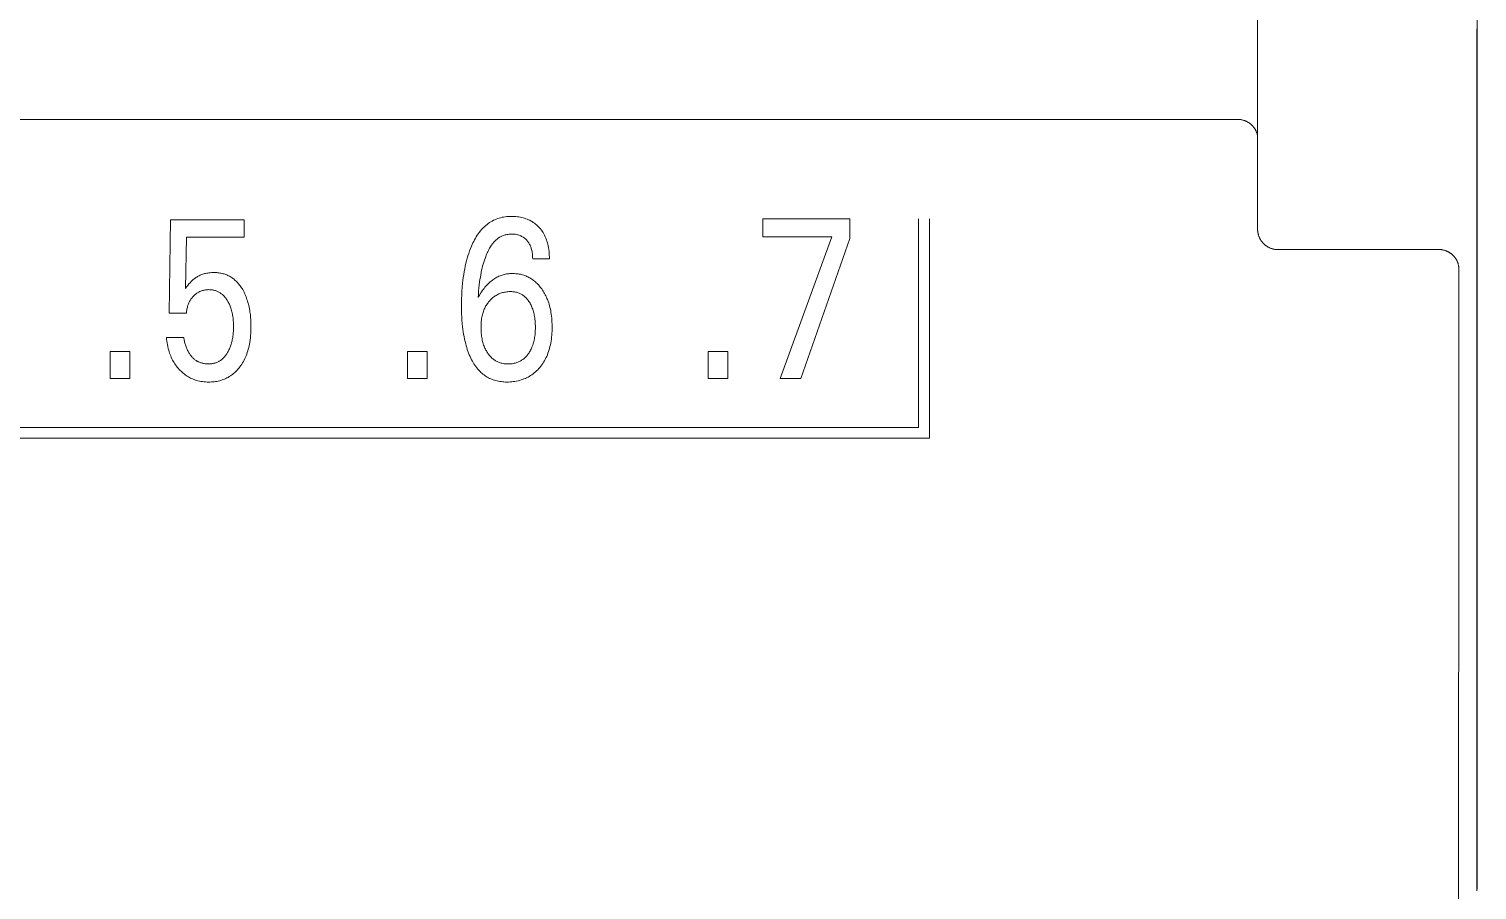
# Model space of a CAD drawing. Header units: millimetres. Extents: x 0 to 420, y 0 to 297.
# Drawn here: x 231.4 to 245.92, y 173.91 to 182.54 of the extents above; entities that cross this region are included whole.
import ezdxf

# ---------------------------------------------------------------- set-up
doc = ezdxf.new("R2010")
doc.units = ezdxf.units.MM
doc.layers.add('eProC - L2', color=41, linetype='Continuous', lineweight=20)

msp = doc.modelspace()

# ---------------------------------------------------------------- linework, layer by layer
at = {"layer": 'eProC - L2', "linetype": 'Continuous'}
for p, q in [((245.924, 220.315), (245.924, 173.915)), ((243.724, 180.53), (243.724, 213.888)), ((245.923, 182.538), (245.923, 173.9)), ((243.524, 181.632), (178.324, 181.632)), ((238.764, 180.456), (238.764, 180.635)), ((238.764, 180.635), (239.634, 180.635)), ((239.634, 180.635), (239.634, 180.439)), ((240.324, 178.545), (240.324, 180.635)), ((240.434, 178.435), (240.434, 180.635)), ((232.811, 179.691), (232.822, 180.626)), ((232.822, 180.626), (233.563, 180.626)), ((233.563, 180.626), (233.563, 180.452)), ((232.982, 180.452), (232.972, 179.937)), ((233.563, 180.452), (232.982, 180.452)), ((239.454, 180.456), (238.764, 180.456)), ((238.937, 179.035), (239.454, 180.456)), ((239.634, 180.439), (239.143, 179.035)), ((236.622, 180.235), (236.455, 180.235)), ((245.542, 180.327), (243.924, 180.327)), ((232.982, 179.691), (232.811, 179.691)), ((232.782, 179.447), (232.957, 179.447)), ((232.218, 179.035), (232.218, 179.305)), ((232.218, 179.305), (232.415, 179.305)), ((232.415, 179.305), (232.415, 179.035)), ((235.198, 179.035), (235.198, 179.305)), ((235.198, 179.305), (235.396, 179.305)), ((235.396, 179.305), (235.396, 179.035)), ((238.214, 179.035), (238.214, 179.305)), ((238.214, 179.305), (238.411, 179.305)), ((238.411, 179.305), (238.411, 179.035)), ((232.415, 179.035), (232.218, 179.035)), ((235.396, 179.035), (235.198, 179.035)), ((238.411, 179.035), (238.214, 179.035)), ((239.143, 179.035), (238.937, 179.035)), ((216.495, 178.545), (240.324, 178.545)), ((216.385, 178.435), (240.434, 178.435))]:
    msp.add_line(p, q, dxfattribs=at)
for points in [[(243.524, 181.632), (243.529, 181.632), (243.533, 181.631), (243.538, 181.631), (243.543, 181.631), (243.547, 181.63), (243.552, 181.63), (243.557, 181.629), (243.561, 181.628), (243.566, 181.627), (243.57, 181.626), (243.575, 181.625), (243.579, 181.624), (243.584, 181.622), (243.589, 181.621), (243.594, 181.619), (243.598, 181.617), (243.603, 181.615), (243.608, 181.613), (243.612, 181.611), (243.617, 181.609), (243.621, 181.606), (243.626, 181.604), (243.63, 181.601), (243.634, 181.598), (243.639, 181.596), (243.643, 181.593), (243.647, 181.59), (243.651, 181.587), (243.655, 181.584), (243.658, 181.58), (243.662, 181.577), (243.666, 181.574), (243.669, 181.57), (243.673, 181.566), (243.676, 181.563), (243.68, 181.559), (243.683, 181.555), (243.686, 181.552), (243.688, 181.548), (243.691, 181.544), (243.694, 181.54), (243.696, 181.537), (243.699, 181.533), (243.701, 181.529), (243.703, 181.525), (243.705, 181.521), (243.707, 181.516), (243.709, 181.512), (243.711, 181.508), (243.713, 181.504), (243.714, 181.5), (243.716, 181.496), (243.717, 181.492), (243.718, 181.488), (243.719, 181.484), (243.72, 181.48), (243.721, 181.476), (243.722, 181.472), (243.722, 181.467), (243.723, 181.463), (243.723, 181.459), (243.724, 181.455), (243.724, 181.451), (243.724, 181.447)], [(236.622, 180.235), (236.622, 180.254), (236.621, 180.272), (236.62, 180.291), (236.619, 180.309), (236.616, 180.328), (236.614, 180.346), (236.61, 180.364), (236.607, 180.38), (236.603, 180.396), (236.598, 180.411), (236.593, 180.426), (236.587, 180.442), (236.581, 180.456), (236.574, 180.471), (236.567, 180.484), (236.559, 180.497), (236.551, 180.51), (236.542, 180.522), (236.533, 180.534), (236.523, 180.545), (236.513, 180.556), (236.503, 180.566), (236.493, 180.575), (236.483, 180.583), (236.472, 180.592), (236.461, 180.599), (236.449, 180.607), (236.438, 180.613), (236.425, 180.62), (236.413, 180.626), (236.4, 180.631), (236.387, 180.636), (236.374, 180.641), (236.36, 180.644), (236.347, 180.648), (236.332, 180.651), (236.317, 180.654), (236.302, 180.656), (236.287, 180.657), (236.271, 180.659), (236.256, 180.659), (236.24, 180.659), (236.225, 180.659), (236.21, 180.658), (236.194, 180.657), (236.179, 180.655), (236.163, 180.653), (236.148, 180.65), (236.133, 180.646), (236.118, 180.642), (236.104, 180.637), (236.089, 180.632), (236.075, 180.626), (236.061, 180.62), (236.048, 180.613), (236.035, 180.605), (236.022, 180.597), (236.009, 180.588), (235.997, 180.579), (235.985, 180.569), (235.974, 180.559), (235.963, 180.549), (235.952, 180.538), (235.942, 180.527), (235.93, 180.513), (235.919, 180.499), (235.909, 180.485), (235.899, 180.471), (235.889, 180.456), (235.88, 180.44), (235.871, 180.425), (235.863, 180.409), (235.855, 180.393), (235.848, 180.377), (235.84, 180.361), (235.831, 180.337), (235.822, 180.313), (235.813, 180.289), (235.805, 180.265), (235.798, 180.24), (235.791, 180.215), (235.785, 180.19), (235.779, 180.162), (235.773, 180.133), (235.767, 180.105), (235.763, 180.076), (235.759, 180.047), (235.755, 180.018), (235.752, 179.989), (235.748, 179.95), (235.745, 179.911), (235.743, 179.872), (235.742, 179.833), (235.741, 179.794), (235.741, 179.756), (235.741, 179.715)], [(243.924, 180.327), (243.919, 180.327), (243.914, 180.327), (243.91, 180.328), (243.905, 180.328), (243.9, 180.329), (243.895, 180.329), (243.89, 180.33), (243.886, 180.331), (243.881, 180.332), (243.876, 180.333), (243.872, 180.334), (243.867, 180.336), (243.862, 180.337), (243.858, 180.339), (243.853, 180.34), (243.849, 180.342), (243.844, 180.344), (243.84, 180.346), (243.836, 180.348), (243.831, 180.35), (243.827, 180.353), (243.823, 180.355), (243.819, 180.358), (243.815, 180.36), (243.811, 180.363), (243.807, 180.366), (243.803, 180.369), (243.799, 180.372), (243.795, 180.375), (243.792, 180.378), (243.788, 180.381), (243.785, 180.385), (243.781, 180.388), (243.778, 180.392), (243.775, 180.395), (243.771, 180.399), (243.768, 180.403), (243.765, 180.407), (243.762, 180.411), (243.76, 180.415), (243.757, 180.419), (243.754, 180.423), (243.752, 180.427), (243.749, 180.431), (243.747, 180.436), (243.745, 180.44), (243.743, 180.444), (243.741, 180.449), (243.739, 180.453), (243.737, 180.458), (243.735, 180.462), (243.734, 180.467), (243.732, 180.472), (243.731, 180.477), (243.73, 180.481), (243.729, 180.486), (243.728, 180.491), (243.727, 180.496), (243.726, 180.501), (243.725, 180.506), (243.725, 180.511), (243.724, 180.516), (243.724, 180.52), (243.724, 180.525), (243.724, 180.53)], [(235.908, 179.847), (235.91, 179.879), (235.913, 179.911), (235.916, 179.942), (235.919, 179.973), (235.923, 180.005), (235.926, 180.028), (235.93, 180.051), (235.934, 180.074), (235.938, 180.096), (235.943, 180.119), (235.948, 180.142), (235.953, 180.161), (235.958, 180.181), (235.964, 180.2), (235.97, 180.22), (235.977, 180.239), (235.984, 180.258), (235.989, 180.27), (235.993, 180.282), (235.999, 180.294), (236.004, 180.305), (236.01, 180.317), (236.016, 180.328), (236.022, 180.34), (236.029, 180.351), (236.036, 180.362), (236.043, 180.372), (236.051, 180.383), (236.057, 180.39), (236.063, 180.397), (236.069, 180.405), (236.076, 180.412), (236.083, 180.418), (236.09, 180.425), (236.097, 180.431), (236.105, 180.437), (236.112, 180.443), (236.12, 180.448), (236.128, 180.453), (236.137, 180.457), (236.145, 180.461), (236.153, 180.465), (236.161, 180.468), (236.17, 180.471), (236.178, 180.474), (236.187, 180.476), (236.196, 180.478), (236.205, 180.479), (236.214, 180.481), (236.223, 180.482), (236.232, 180.482), (236.24, 180.482), (236.251, 180.482), (236.261, 180.482), (236.271, 180.481), (236.281, 180.48), (236.291, 180.478), (236.301, 180.475), (236.31, 180.473), (236.319, 180.47), (236.328, 180.467), (236.336, 180.463), (236.344, 180.459), (236.353, 180.455), (236.36, 180.45), (236.368, 180.445), (236.375, 180.439), (236.382, 180.433), (236.388, 180.427), (236.395, 180.42), (236.4, 180.414), (236.406, 180.407), (236.411, 180.4), (236.415, 180.393), (236.42, 180.386), (236.424, 180.378), (236.428, 180.371), (236.432, 180.362), (236.435, 180.354), (236.438, 180.345), (236.441, 180.336), (236.444, 180.327), (236.446, 180.318), (236.448, 180.309), (236.45, 180.297), (236.452, 180.285), (236.453, 180.272), (236.454, 180.26), (236.454, 180.248), (236.455, 180.235)], [(245.742, 180.128), (245.742, 180.133), (245.742, 180.138), (245.742, 180.142), (245.741, 180.147), (245.741, 180.152), (245.74, 180.157), (245.739, 180.161), (245.738, 180.167), (245.737, 180.172), (245.736, 180.177), (245.735, 180.182), (245.733, 180.187), (245.731, 180.192), (245.73, 180.197), (245.728, 180.202), (245.726, 180.206), (245.724, 180.211), (245.722, 180.215), (245.72, 180.22), (245.717, 180.224), (245.715, 180.229), (245.712, 180.233), (245.709, 180.237), (245.707, 180.241), (245.704, 180.245), (245.701, 180.249), (245.698, 180.253), (245.695, 180.256), (245.692, 180.26), (245.688, 180.264), (245.685, 180.267), (245.682, 180.271), (245.678, 180.274), (245.674, 180.277), (245.671, 180.28), (245.667, 180.283), (245.663, 180.286), (245.659, 180.289), (245.656, 180.292), (245.652, 180.295), (245.647, 180.297), (245.643, 180.3), (245.639, 180.302), (245.635, 180.304), (245.631, 180.306), (245.626, 180.309), (245.622, 180.31), (245.618, 180.312), (245.613, 180.314), (245.609, 180.316), (245.604, 180.317), (245.6, 180.319), (245.595, 180.32), (245.59, 180.321), (245.586, 180.322), (245.581, 180.323), (245.576, 180.324), (245.571, 180.325), (245.566, 180.326), (245.562, 180.326), (245.557, 180.327), (245.552, 180.327), (245.547, 180.327), (245.542, 180.327)], [(233.624, 179.672), (233.62, 179.701), (233.618, 179.717), (233.615, 179.733), (233.612, 179.749), (233.608, 179.765), (233.604, 179.781), (233.6, 179.797), (233.595, 179.813), (233.59, 179.828), (233.586, 179.841), (233.581, 179.853), (233.576, 179.865), (233.571, 179.878), (233.566, 179.889), (233.56, 179.901), (233.554, 179.913), (233.547, 179.925), (233.54, 179.936), (233.535, 179.945), (233.529, 179.954), (233.522, 179.963), (233.516, 179.971), (233.509, 179.98), (233.502, 179.988), (233.495, 179.996), (233.488, 180.003), (233.48, 180.011), (233.472, 180.018), (233.464, 180.025), (233.457, 180.032), (233.449, 180.038), (233.441, 180.043), (233.432, 180.049), (233.424, 180.054), (233.415, 180.059), (233.406, 180.063), (233.397, 180.068), (233.388, 180.072), (233.379, 180.076), (233.37, 180.079), (233.36, 180.082), (233.35, 180.085), (233.34, 180.088), (233.329, 180.09), (233.319, 180.092), (233.309, 180.093), (233.298, 180.095), (233.288, 180.096), (233.277, 180.096), (233.267, 180.097), (233.256, 180.097), (233.245, 180.097), (233.233, 180.096), (233.221, 180.095), (233.209, 180.094), (233.197, 180.092), (233.186, 180.09), (233.174, 180.088), (233.165, 180.086), (233.156, 180.083), (233.147, 180.08), (233.137, 180.077), (233.128, 180.073), (233.12, 180.07), (233.111, 180.065), (233.102, 180.061), (233.094, 180.056), (233.086, 180.051), (233.078, 180.046), (233.07, 180.041), (233.062, 180.035), (233.055, 180.029), (233.048, 180.023), (233.04, 180.016), (233.03, 180.006), (233.02, 179.995), (233.008, 179.982), (232.997, 179.968), (232.985, 179.953), (232.972, 179.937)], [(236.649, 179.579), (236.648, 179.599), (236.647, 179.618), (236.646, 179.638), (236.644, 179.658), (236.641, 179.678), (236.638, 179.697), (236.635, 179.713), (236.632, 179.73), (236.628, 179.746), (236.624, 179.762), (236.619, 179.778), (236.615, 179.794), (236.609, 179.809), (236.603, 179.825), (236.598, 179.837), (236.593, 179.85), (236.587, 179.862), (236.581, 179.874), (236.574, 179.886), (236.568, 179.898), (236.56, 179.91), (236.553, 179.921), (236.545, 179.932), (236.538, 179.942), (236.531, 179.951), (236.524, 179.961), (236.516, 179.97), (236.508, 179.978), (236.5, 179.987), (236.491, 179.995), (236.482, 180.003), (236.473, 180.011), (236.464, 180.018), (236.455, 180.025), (236.446, 180.031), (236.436, 180.037), (236.427, 180.043), (236.417, 180.048), (236.407, 180.053), (236.397, 180.058), (236.386, 180.062), (236.376, 180.066), (236.365, 180.07), (236.354, 180.073), (236.343, 180.076), (236.331, 180.079), (236.32, 180.081), (236.308, 180.083), (236.297, 180.084), (236.285, 180.085), (236.273, 180.086), (236.261, 180.087), (236.25, 180.087), (236.238, 180.086), (236.227, 180.086), (236.215, 180.085), (236.204, 180.083), (236.193, 180.082), (236.181, 180.08), (236.17, 180.077), (236.159, 180.074), (236.148, 180.071), (236.138, 180.068), (236.127, 180.063), (236.116, 180.059), (236.106, 180.054), (236.095, 180.049), (236.085, 180.043), (236.075, 180.037), (236.065, 180.031), (236.056, 180.024), (236.047, 180.017), (236.037, 180.01), (236.026, 180.001), (236.016, 179.991), (236.005, 179.981), (235.995, 179.97), (235.985, 179.96), (235.976, 179.949), (235.967, 179.937), (235.958, 179.926), (235.949, 179.914), (235.934, 179.892), (235.92, 179.869), (235.914, 179.859), (235.908, 179.847)], [(245.742, 161.303), (245.74, 163.992), (245.739, 166.681), (245.739, 169.371), (245.739, 172.06), (245.739, 174.75), (245.74, 177.439), (245.742, 180.128)], [(232.982, 179.691), (232.983, 179.701), (232.984, 179.71), (232.986, 179.72), (232.988, 179.73), (232.99, 179.739), (232.992, 179.749), (232.995, 179.758), (232.997, 179.767), (233, 179.775), (233.003, 179.784), (233.007, 179.792), (233.011, 179.8), (233.015, 179.808), (233.019, 179.816), (233.024, 179.823), (233.028, 179.83), (233.033, 179.837), (233.039, 179.844), (233.044, 179.851), (233.05, 179.857), (233.056, 179.863), (233.062, 179.869), (233.067, 179.874), (233.074, 179.879), (233.08, 179.884), (233.086, 179.889), (233.093, 179.893), (233.1, 179.897), (233.106, 179.901), (233.113, 179.905), (233.12, 179.908), (233.127, 179.911), (233.135, 179.913), (233.142, 179.916), (233.149, 179.918), (233.157, 179.92), (233.165, 179.921), (233.173, 179.922), (233.181, 179.923), (233.189, 179.924), (233.197, 179.924), (233.206, 179.925), (233.213, 179.924), (233.221, 179.924), (233.229, 179.923), (233.236, 179.923), (233.244, 179.922), (233.251, 179.92), (233.259, 179.919), (233.266, 179.917), (233.274, 179.915), (233.281, 179.912), (233.288, 179.91), (233.295, 179.907), (233.301, 179.904), (233.308, 179.9), (233.314, 179.897), (233.32, 179.893), (233.326, 179.889), (233.332, 179.884), (233.338, 179.88), (233.344, 179.875), (233.35, 179.869), (233.357, 179.863), (233.363, 179.856), (233.369, 179.85), (233.374, 179.843), (233.38, 179.836), (233.385, 179.828), (233.39, 179.821), (233.394, 179.813), (233.399, 179.805), (233.404, 179.796), (233.409, 179.787), (233.413, 179.778), (233.417, 179.769), (233.421, 179.759), (233.425, 179.75), (233.428, 179.74), (233.432, 179.728), (233.435, 179.716), (233.439, 179.704), (233.442, 179.692), (233.444, 179.68), (233.446, 179.667), (233.448, 179.655), (233.45, 179.641), (233.452, 179.627), (233.453, 179.612), (233.454, 179.598), (233.455, 179.584), (233.455, 179.57), (233.455, 179.556), (233.455, 179.54), (233.454, 179.524), (233.454, 179.508), (233.452, 179.492), (233.451, 179.476)], [(236.02, 179.811), (236.027, 179.819), (236.034, 179.826), (236.041, 179.833), (236.048, 179.839), (236.056, 179.846), (236.064, 179.852), (236.072, 179.858), (236.08, 179.863), (236.088, 179.868), (236.097, 179.873), (236.106, 179.878), (236.115, 179.882), (236.124, 179.886), (236.133, 179.889), (236.142, 179.892), (236.152, 179.895), (236.162, 179.897), (236.173, 179.9), (236.183, 179.901), (236.194, 179.903), (236.204, 179.904), (236.215, 179.905), (236.225, 179.905), (236.236, 179.905), (236.245, 179.905), (236.255, 179.904), (236.264, 179.904), (236.274, 179.902), (236.283, 179.901), (236.292, 179.899), (236.301, 179.896), (236.31, 179.893), (236.318, 179.891), (236.325, 179.888), (236.332, 179.884), (236.339, 179.88), (236.346, 179.876), (236.353, 179.872), (236.36, 179.868), (236.366, 179.863), (236.372, 179.858), (236.379, 179.851), (236.386, 179.845), (236.393, 179.838), (236.399, 179.83), (236.405, 179.823), (236.411, 179.815), (236.417, 179.807), (236.422, 179.799), (236.428, 179.789), (236.433, 179.779), (236.438, 179.769), (236.443, 179.759), (236.447, 179.749), (236.451, 179.738), (236.455, 179.728), (236.459, 179.716), (236.463, 179.704), (236.466, 179.692), (236.468, 179.68), (236.471, 179.668), (236.473, 179.656), (236.475, 179.644), (236.477, 179.628), (236.479, 179.612), (236.48, 179.596), (236.481, 179.579), (236.482, 179.563), (236.482, 179.547), (236.482, 179.532), (236.481, 179.517), (236.48, 179.503), (236.479, 179.488), (236.478, 179.473), (236.476, 179.459), (236.474, 179.444), (236.472, 179.431), (236.469, 179.419), (236.466, 179.406), (236.463, 179.393), (236.459, 179.381), (236.455, 179.369), (236.451, 179.356), (236.447, 179.347), (236.443, 179.337), (236.438, 179.328), (236.434, 179.319), (236.429, 179.31), (236.423, 179.301), (236.418, 179.292), (236.412, 179.284), (236.404, 179.273)], [(236.404, 179.273), (236.398, 179.266), (236.392, 179.259), (236.386, 179.252), (236.379, 179.245), (236.372, 179.239), (236.365, 179.232), (236.357, 179.226), (236.35, 179.222), (236.343, 179.217), (236.336, 179.212), (236.328, 179.208), (236.321, 179.205), (236.313, 179.201), (236.305, 179.198), (236.297, 179.195), (236.289, 179.192), (236.28, 179.189), (236.27, 179.187), (236.26, 179.185), (236.25, 179.183), (236.239, 179.182), (236.229, 179.181), (236.219, 179.181), (236.209, 179.181), (236.199, 179.181), (236.188, 179.181), (236.178, 179.182), (236.168, 179.183), (236.158, 179.185), (236.148, 179.187), (236.139, 179.189), (236.129, 179.192), (236.121, 179.195), (236.113, 179.198), (236.105, 179.201), (236.098, 179.205), (236.09, 179.209), (236.083, 179.213), (236.075, 179.217), (236.068, 179.222), (236.062, 179.227), (236.054, 179.233), (236.046, 179.24), (236.039, 179.247), (236.032, 179.254), (236.025, 179.261), (236.019, 179.269), (236.012, 179.277), (236.006, 179.285), (236.001, 179.294), (235.995, 179.302), (235.99, 179.311), (235.985, 179.32), (235.98, 179.329), (235.976, 179.339), (235.972, 179.348), (235.968, 179.358), (235.963, 179.37), (235.959, 179.382), (235.955, 179.395), (235.952, 179.407), (235.949, 179.42), (235.947, 179.432), (235.944, 179.445), (235.942, 179.46), (235.94, 179.474), (235.939, 179.489), (235.938, 179.503), (235.937, 179.518), (235.937, 179.532), (235.937, 179.547), (235.937, 179.562), (235.937, 179.577), (235.938, 179.592), (235.939, 179.607), (235.941, 179.621), (235.943, 179.636), (235.946, 179.651), (235.948, 179.662), (235.951, 179.673), (235.954, 179.685), (235.957, 179.696), (235.961, 179.707), (235.965, 179.718), (235.969, 179.728), (235.974, 179.739), (235.978, 179.749), (235.983, 179.758), (235.989, 179.767), (235.994, 179.777), (236, 179.786), (236.007, 179.794), (236.013, 179.803), (236.02, 179.811)], [(232.782, 179.447), (232.784, 179.428), (232.786, 179.41), (232.789, 179.391), (232.792, 179.372), (232.796, 179.354), (232.8, 179.335), (232.805, 179.317), (232.81, 179.303), (232.814, 179.289), (232.82, 179.274), (232.825, 179.261), (232.831, 179.247), (232.837, 179.233), (232.844, 179.22), (232.851, 179.207), (232.859, 179.194), (232.866, 179.182), (232.874, 179.171), (232.883, 179.159), (232.891, 179.148), (232.9, 179.137), (232.91, 179.126), (232.92, 179.116), (232.929, 179.107), (232.939, 179.098), (232.949, 179.089), (232.959, 179.081), (232.969, 179.073), (232.98, 179.065), (232.991, 179.058), (233.002, 179.051), (233.014, 179.045), (233.025, 179.039), (233.037, 179.033), (233.049, 179.028), (233.061, 179.024), (233.073, 179.019), (233.085, 179.016), (233.098, 179.012), (233.113, 179.009), (233.128, 179.006), (233.143, 179.003), (233.159, 179.001), (233.174, 179), (233.19, 178.999), (233.206, 178.999), (233.219, 178.999), (233.233, 179), (233.247, 179.001), (233.261, 179.002), (233.275, 179.004), (233.289, 179.006), (233.302, 179.009), (233.316, 179.012), (233.329, 179.016), (233.341, 179.02), (233.354, 179.025), (233.366, 179.029), (233.378, 179.035), (233.389, 179.04), (233.401, 179.046), (233.412, 179.053), (233.423, 179.06), (233.434, 179.067), (233.445, 179.075), (233.455, 179.084), (233.465, 179.093), (233.475, 179.102), (233.485, 179.111), (233.494, 179.121), (233.503, 179.131), (233.511, 179.142), (233.519, 179.152), (233.529, 179.165), (233.538, 179.178), (233.546, 179.192), (233.554, 179.206), (233.561, 179.22), (233.568, 179.234), (233.575, 179.249), (233.581, 179.263), (233.587, 179.28), (233.593, 179.296), (233.598, 179.313), (233.603, 179.329), (233.607, 179.346), (233.611, 179.363), (233.615, 179.38), (233.618, 179.397), (233.621, 179.419), (233.624, 179.442), (233.626, 179.464), (233.628, 179.486), (233.629, 179.509), (233.63, 179.531), (233.63, 179.554), (233.63, 179.577), (233.629, 179.601), (233.628, 179.625), (233.626, 179.648), (233.624, 179.672)], [(235.741, 179.715), (235.742, 179.683), (235.743, 179.65), (235.745, 179.618), (235.748, 179.586), (235.751, 179.553), (235.754, 179.528), (235.758, 179.504), (235.761, 179.479), (235.766, 179.454), (235.771, 179.429), (235.776, 179.405), (235.783, 179.381), (235.788, 179.362), (235.793, 179.344), (235.799, 179.326), (235.805, 179.308), (235.812, 179.29), (235.819, 179.272), (235.827, 179.255), (235.835, 179.237), (235.842, 179.223), (235.85, 179.209), (235.858, 179.195), (235.866, 179.181), (235.875, 179.167), (235.885, 179.154), (235.894, 179.141), (235.905, 179.129), (235.915, 179.117), (235.927, 179.105), (235.936, 179.096), (235.946, 179.087), (235.956, 179.079), (235.967, 179.071), (235.977, 179.063), (235.988, 179.056), (235.999, 179.049), (236.011, 179.042), (236.023, 179.036), (236.035, 179.031), (236.047, 179.026), (236.06, 179.021), (236.073, 179.017), (236.086, 179.013), (236.099, 179.01), (236.113, 179.007), (236.126, 179.005), (236.14, 179.003), (236.154, 179.001), (236.167, 179), (236.181, 178.999), (236.195, 178.999), (236.211, 178.999), (236.228, 179), (236.244, 179.001), (236.26, 179.003), (236.276, 179.005), (236.292, 179.008), (236.308, 179.011), (236.324, 179.015), (236.338, 179.02), (236.353, 179.025), (236.367, 179.03), (236.381, 179.036), (236.394, 179.042), (236.408, 179.049), (236.421, 179.056), (236.434, 179.064), (236.447, 179.073), (236.459, 179.082), (236.471, 179.091), (236.483, 179.101), (236.494, 179.112), (236.505, 179.123), (236.516, 179.134), (236.526, 179.145), (236.536, 179.158), (236.546, 179.171), (236.555, 179.184), (236.564, 179.198), (236.572, 179.212), (236.58, 179.226), (236.588, 179.241), (236.595, 179.255), (236.602, 179.272), (236.608, 179.288), (236.614, 179.305), (236.619, 179.321), (236.624, 179.338), (236.628, 179.355), (236.632, 179.373), (236.636, 179.39), (236.639, 179.41), (236.642, 179.429), (236.645, 179.449), (236.646, 179.469), (236.648, 179.489), (236.649, 179.509), (236.649, 179.529), (236.65, 179.549), (236.649, 179.579)], [(233.451, 179.476), (233.448, 179.456), (233.447, 179.445), (233.445, 179.434), (233.443, 179.423), (233.44, 179.413), (233.438, 179.402), (233.435, 179.391), (233.432, 179.38), (233.428, 179.37), (233.425, 179.36), (233.422, 179.35), (233.418, 179.341), (233.414, 179.331), (233.409, 179.322), (233.405, 179.313), (233.4, 179.304), (233.395, 179.295), (233.391, 179.288), (233.387, 179.281), (233.382, 179.274), (233.377, 179.268), (233.372, 179.261), (233.367, 179.255), (233.362, 179.249), (233.356, 179.243), (233.351, 179.237), (233.345, 179.232), (233.34, 179.227), (233.334, 179.223), (233.329, 179.219), (233.323, 179.215), (233.318, 179.211), (233.312, 179.208), (233.306, 179.204), (233.3, 179.201), (233.294, 179.198), (233.288, 179.196), (233.281, 179.193), (233.274, 179.191), (233.267, 179.189), (233.259, 179.187), (233.252, 179.185), (233.244, 179.184), (233.237, 179.183), (233.229, 179.182), (233.221, 179.181), (233.213, 179.181), (233.206, 179.181), (233.198, 179.181), (233.191, 179.181), (233.184, 179.181), (233.176, 179.182), (233.169, 179.183), (233.162, 179.184), (233.154, 179.185), (233.147, 179.187), (233.14, 179.188), (233.133, 179.19), (233.126, 179.192), (233.119, 179.195), (233.113, 179.197), (233.106, 179.2), (233.099, 179.203), (233.093, 179.207), (233.087, 179.21), (233.08, 179.214), (233.074, 179.219), (233.068, 179.223), (233.062, 179.228), (233.056, 179.233), (233.051, 179.238), (233.045, 179.243), (233.04, 179.249), (233.035, 179.255), (233.03, 179.261), (233.025, 179.267), (233.021, 179.273), (233.016, 179.279), (233.012, 179.286), (233.008, 179.292), (233.004, 179.299), (232.999, 179.308), (232.995, 179.316), (232.99, 179.325), (232.986, 179.334), (232.983, 179.343), (232.979, 179.352), (232.976, 179.362), (232.973, 179.371), (232.97, 179.38), (232.967, 179.39), (232.965, 179.399), (232.963, 179.409), (232.961, 179.418), (232.96, 179.428), (232.958, 179.437), (232.957, 179.447)]]:
    msp.add_lwpolyline(points, dxfattribs=at)

doc.saveas('drawing.dxf')
